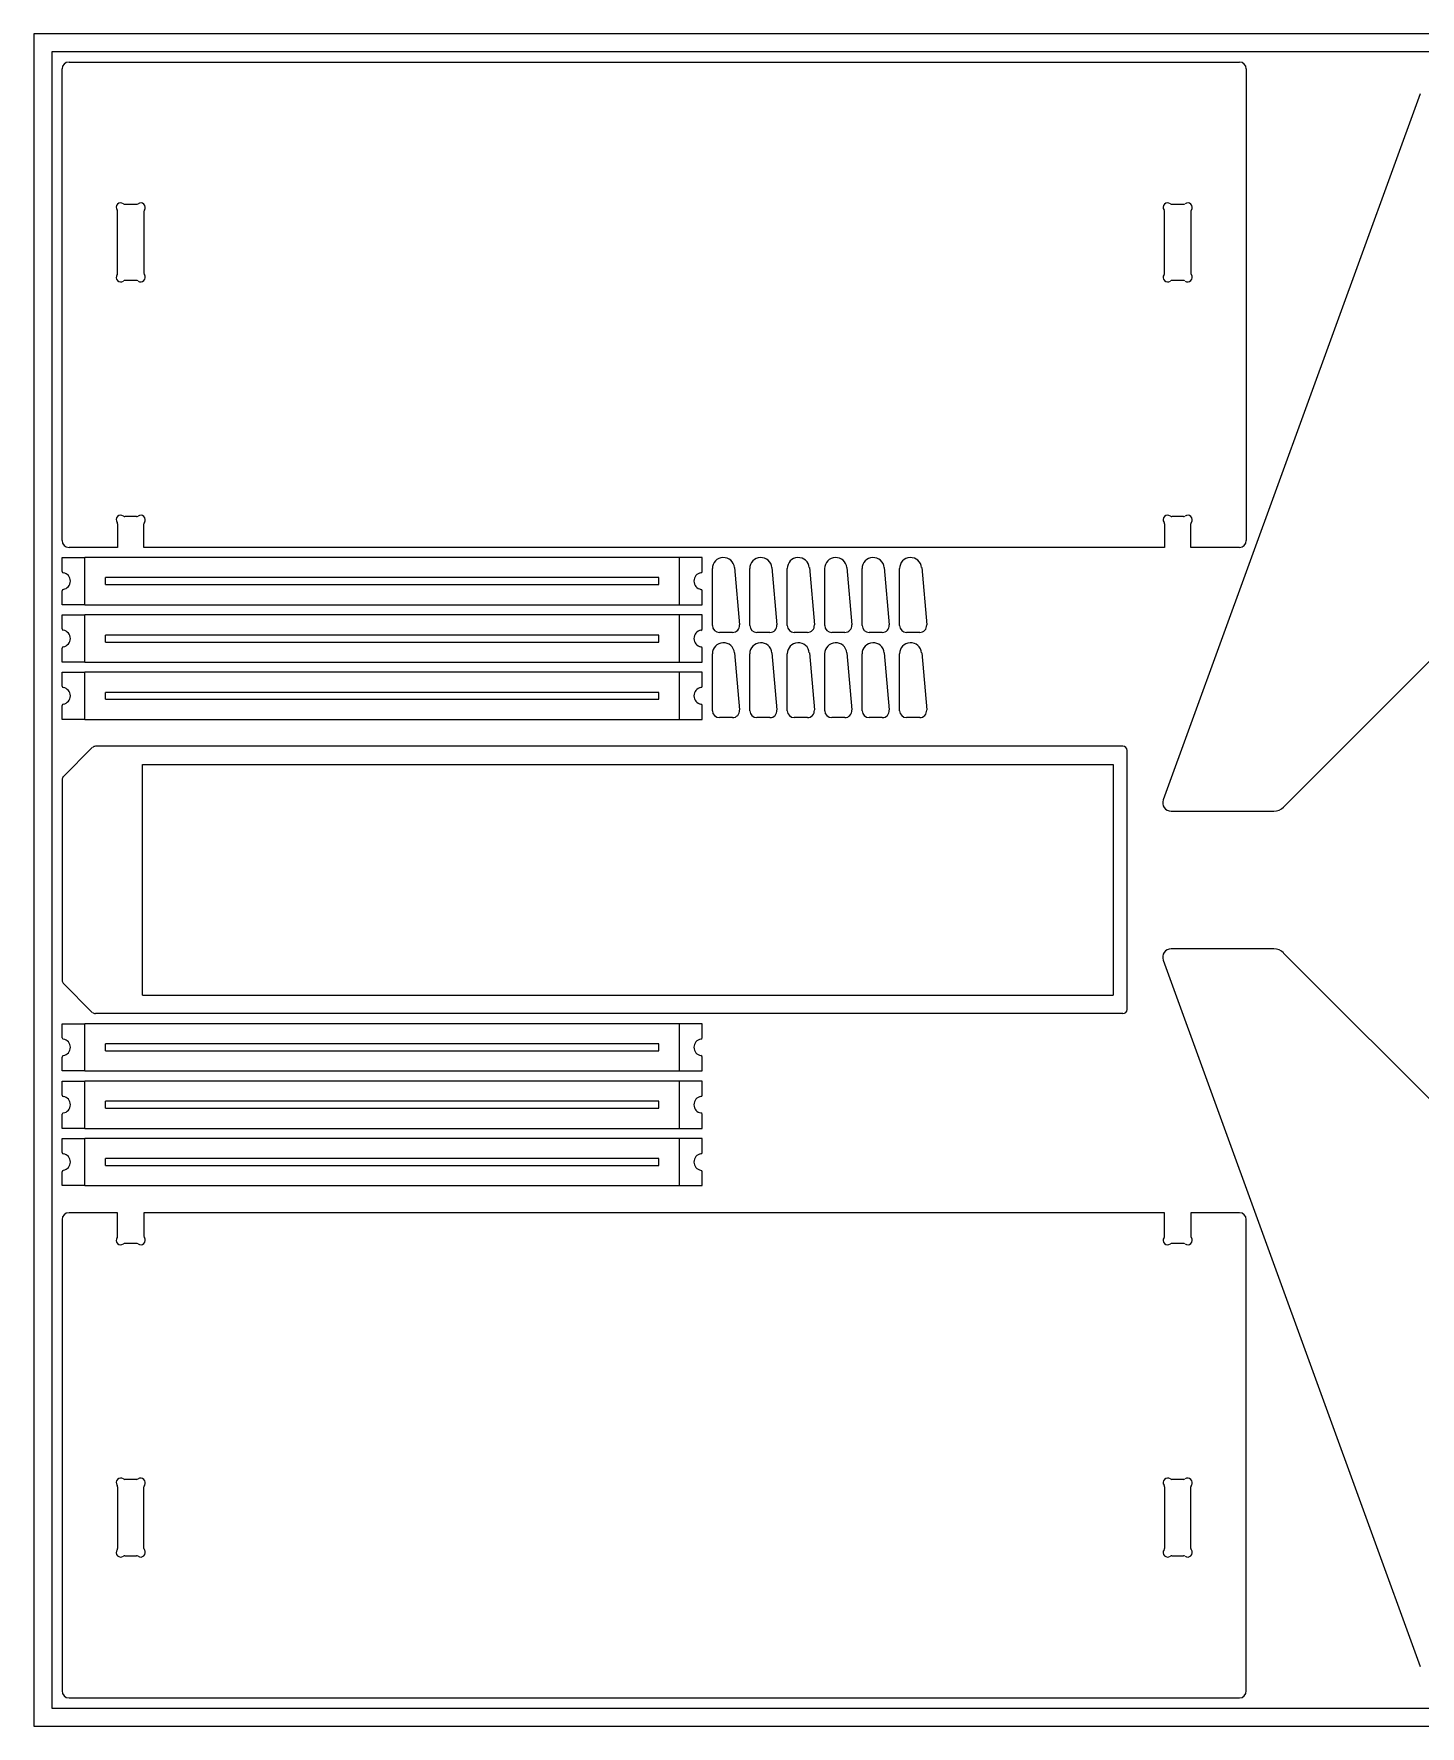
# Paper-space layout 'profile_outside' of a CAD drawing. Header units: millimetres. Extents: x -3 to 2437, y -2 to 1218.
# Drawn here: x -3 to 996, y -2 to 1218 of the extents above; entities that cross this region are included whole.
import ezdxf

# ---------------------------------------------------------------- set-up
doc = ezdxf.new("R2010")
doc.units = ezdxf.units.MM

psp = doc.layouts.new('profile_outside')

# ---------------------------------------------------------------- linework, layer by layer
at = {"color": 7, "linetype": 'Continuous', "lineweight": 15}
for p, q in [((-3.3, 1218.3), (-3.3, -1.7)), ((2436.7, 1218.3), (-3.3, 1218.3)), ((2423.7, 1205.3), (9.7, 1205.3)), ((9.7, 1205.3), (9.7, 11.3)), ((22.1, 1198), (866.1, 1198)), ((17.1, 853.1), (17.1, 1193)), ((871.1, 1193), (871.1, 853.1)), ((996.5, 1175.2), (811.1, 666)), ((57.1, 1045.8), (57.1, 1090.2)), ((62.4, 1095.5), (70.8, 1095.5)), ((76.1, 1090.2), (76.1, 1045.8)), ((812.1, 1045.8), (812.1, 1090.2)), ((817.4, 1095.5), (825.8, 1095.5)), ((831.1, 1090.2), (831.1, 1045.8)), ((70.8, 1040.5), (62.4, 1040.5)), ((825.8, 1040.5), (817.4, 1040.5)), ((897.9, 660.9), (1157.1, 920)), ((70.8, 870.3), (62.4, 870.3)), ((825.8, 870.3), (817.4, 870.3)), ((57.1, 865), (57.1, 848.1)), ((76.1, 848.1), (76.1, 865)), ((812.1, 865), (812.1, 848.1)), ((831.1, 848.1), (831.1, 865)), ((57.1, 848.1), (22.1, 848.1)), ((812.1, 848.1), (76.1, 848.1)), ((866.1, 848.1), (831.1, 848.1)), ((17.1, 830.7), (17.1, 840.8)), ((17.1, 840.8), (33.5, 840.8)), ((33.5, 806.8), (33.5, 840.8)), ((462.3, 840.8), (33.5, 840.8)), ((462.3, 806.8), (462.3, 840.8)), ((478.7, 840.8), (462.3, 840.8)), ((478.7, 830.7), (478.7, 840.8)), ((486.1, 791.8), (486.1, 832.8)), ((502, 833.5), (505.6, 792.2)), ((513.1, 791.8), (513.1, 832.8)), ((529, 833.5), (532.6, 792.2)), ((540.1, 791.8), (540.1, 832.8)), ((556, 833.5), (559.6, 792.2)), ((567.1, 791.8), (567.1, 832.8)), ((583, 833.5), (586.6, 792.2)), ((594.1, 791.8), (594.1, 832.8)), ((610, 833.5), (613.6, 792.2)), ((621.1, 791.8), (621.1, 832.8)), ((637, 833.5), (640.6, 792.2)), ((48.3, 821.3), (48.3, 826.3)), ((447.5, 826.3), (48.3, 826.3)), ((48.3, 821.3), (447.5, 821.3)), ((447.5, 821.3), (447.5, 826.3)), ((17.1, 806.8), (17.1, 816.8)), ((33.5, 806.8), (17.1, 806.8)), ((33.5, 806.8), (462.3, 806.8)), ((462.3, 806.8), (478.7, 806.8)), ((478.7, 806.8), (478.7, 816.8)), ((17.1, 789.3), (17.1, 799.4)), ((17.1, 799.4), (33.5, 799.4)), ((33.5, 765.4), (33.5, 799.4)), ((462.3, 799.4), (33.5, 799.4)), ((462.3, 765.4), (462.3, 799.4)), ((478.7, 799.4), (462.3, 799.4)), ((478.7, 789.3), (478.7, 799.4)), ((48.3, 779.9), (48.3, 784.9)), ((447.5, 784.9), (48.3, 784.9)), ((447.5, 779.9), (447.5, 784.9)), ((500.6, 786.8), (491.1, 786.8)), ((527.6, 786.8), (518.1, 786.8)), ((554.6, 786.8), (545.1, 786.8)), ((581.6, 786.8), (572.1, 786.8)), ((608.6, 786.8), (599.1, 786.8)), ((635.6, 786.8), (626.1, 786.8)), ((17.1, 765.4), (17.1, 775.5)), ((48.3, 779.9), (447.5, 779.9)), ((478.7, 765.4), (478.7, 775.5)), ((486.1, 730.4), (486.1, 771.4)), ((502, 772.1), (505.6, 730.9)), ((513.1, 730.4), (513.1, 771.4)), ((529, 772.1), (532.6, 730.9)), ((540.1, 730.4), (540.1, 771.4)), ((556, 772.1), (559.6, 730.9)), ((567.1, 730.4), (567.1, 771.4)), ((583, 772.1), (586.6, 730.9)), ((594.1, 730.4), (594.1, 771.4)), ((610, 772.1), (613.6, 730.9)), ((621.1, 730.4), (621.1, 771.4)), ((637, 772.1), (640.6, 730.9)), ((33.5, 765.4), (17.1, 765.4)), ((17.1, 748), (17.1, 758.1)), ((17.1, 758.1), (33.5, 758.1)), ((33.5, 765.4), (462.3, 765.4)), ((33.5, 724.1), (33.5, 758.1)), ((462.3, 758.1), (33.5, 758.1)), ((462.3, 765.4), (478.7, 765.4)), ((462.3, 724.1), (462.3, 758.1)), ((478.7, 758.1), (462.3, 758.1)), ((478.7, 748), (478.7, 758.1)), ((17.1, 724.1), (17.1, 734.1)), ((48.3, 738.6), (48.3, 743.6)), ((447.5, 743.6), (48.3, 743.6)), ((48.3, 738.6), (447.5, 738.6)), ((447.5, 738.6), (447.5, 743.6)), ((478.7, 724.1), (478.7, 734.1)), ((33.5, 724.1), (17.1, 724.1)), ((33.5, 724.1), (462.3, 724.1)), ((462.3, 724.1), (478.7, 724.1)), ((500.6, 725.4), (491.1, 725.4)), ((527.6, 725.4), (518.1, 725.4)), ((554.6, 725.4), (545.1, 725.4)), ((581.6, 725.4), (572.1, 725.4)), ((608.6, 725.4), (599.1, 725.4)), ((635.6, 725.4), (626.1, 725.4)), ((38.9, 703.8), (18, 682.8)), ((782.1, 704.7), (41.1, 704.7)), ((785.1, 515), (785.1, 701.7)), ((75.1, 691.5), (775.1, 691.5)), ((75.1, 525.2), (75.1, 691.5)), ((775.1, 691.5), (775.1, 525.2)), ((17.1, 680.7), (17.1, 536)), ((816.8, 658), (890.9, 658)), ((811.1, 550.6), (996.5, 41.4)), ((890.9, 558.7), (816.8, 558.7)), ((1157.1, 296.6), (897.9, 555.7)), ((38.9, 512.9), (18, 533.9)), ((75.1, 525.2), (775.1, 525.2)), ((17.1, 494.6), (17.1, 504.7)), ((17.1, 504.7), (33.5, 504.7)), ((33.5, 470.7), (33.5, 504.7)), ((462.3, 504.7), (33.5, 504.7)), ((782.1, 512), (41.1, 512)), ((462.3, 470.7), (462.3, 504.7)), ((478.7, 504.7), (462.3, 504.7)), ((478.7, 494.6), (478.7, 504.7)), ((48.3, 485.2), (48.3, 490.2)), ((447.5, 490.2), (48.3, 490.2)), ((447.5, 485.2), (447.5, 490.2)), ((17.1, 470.7), (17.1, 480.7)), ((48.3, 485.2), (447.5, 485.2)), ((478.7, 470.7), (478.7, 480.7)), ((33.5, 470.7), (17.1, 470.7)), ((33.5, 470.7), (462.3, 470.7)), ((462.3, 470.7), (478.7, 470.7)), ((17.1, 453.2), (17.1, 463.3)), ((17.1, 463.3), (33.5, 463.3)), ((33.5, 429.3), (33.5, 463.3)), ((462.3, 463.3), (33.5, 463.3)), ((462.3, 429.3), (462.3, 463.3)), ((478.7, 463.3), (462.3, 463.3)), ((478.7, 453.2), (478.7, 463.3)), ((17.1, 429.3), (17.1, 439.4)), ((48.3, 443.8), (48.3, 448.8)), ((447.5, 448.8), (48.3, 448.8)), ((48.3, 443.8), (447.5, 443.8)), ((447.5, 443.8), (447.5, 448.8)), ((478.7, 429.3), (478.7, 439.4)), ((33.5, 429.3), (17.1, 429.3)), ((33.5, 429.3), (462.3, 429.3)), ((462.3, 429.3), (478.7, 429.3)), ((17.1, 411.9), (17.1, 422)), ((17.1, 422), (33.5, 422)), ((33.5, 388), (33.5, 422)), ((462.3, 422), (33.5, 422)), ((462.3, 388), (462.3, 422)), ((478.7, 422), (462.3, 422)), ((478.7, 411.9), (478.7, 422)), ((48.3, 402.5), (48.3, 407.5)), ((447.5, 407.5), (48.3, 407.5)), ((447.5, 402.5), (447.5, 407.5)), ((17.1, 388), (17.1, 398)), ((48.3, 402.5), (447.5, 402.5)), ((478.7, 388), (478.7, 398)), ((33.5, 388), (17.1, 388)), ((33.5, 388), (462.3, 388)), ((462.3, 388), (478.7, 388)), ((57.1, 368.5), (22.1, 368.5)), ((57.1, 351.6), (57.1, 368.5)), ((812.1, 368.5), (76.1, 368.5)), ((76.1, 368.5), (76.1, 351.6)), ((812.1, 351.6), (812.1, 368.5)), ((866.1, 368.5), (831.1, 368.5)), ((831.1, 368.5), (831.1, 351.6)), ((17.1, 363.5), (17.1, 23.7)), ((871.1, 23.7), (871.1, 363.5)), ((70.8, 346.3), (62.4, 346.3)), ((825.8, 346.3), (817.4, 346.3)), ((57.1, 170.9), (57.1, 126.5)), ((70.8, 176.2), (62.4, 176.2)), ((76.1, 126.5), (76.1, 170.9)), ((812.1, 170.9), (812.1, 126.5)), ((825.8, 176.2), (817.4, 176.2)), ((831.1, 126.5), (831.1, 170.9)), ((62.4, 121.2), (70.8, 121.2)), ((817.4, 121.2), (825.8, 121.2)), ((22.1, 18.7), (866.1, 18.7)), ((9.7, 11.3), (2423.7, 11.3)), ((-3.3, -1.7), (2436.7, -1.7))]:
    psp.add_line(p, q, dxfattribs=at)
for centre, radius, start, end in [((22.1, 1193), 5, 90, 180), ((866.1, 1193), 5, 0, 90), ((59.4, 1093.2), 3.28, 54.1928, 215.8072), ((55.3, 1090.2), 1.8, 0, 35.8072), ((62.4, 1097.3), 1.8, 234.1928, 270), ((70.8, 1097.3), 1.8, 270, 305.8072), ((73.8, 1093.2), 3.28, 324.1928, 125.8072), ((77.9, 1090.2), 1.8, 144.1928, 180), ((814.4, 1093.2), 3.28, 54.1928, 215.8072), ((810.3, 1090.2), 1.8, 0, 35.8072), ((817.4, 1097.3), 1.8, 234.1928, 270), ((825.8, 1097.3), 1.8, 270, 305.8072), ((828.8, 1093.2), 3.28, 324.1928, 125.8072), ((832.9, 1090.2), 1.8, 144.1928, 180), ((59.4, 1042.8), 3.28, 144.1928, 305.8072), ((55.3, 1045.8), 1.8, 324.1928, 0), ((62.4, 1038.7), 1.8, 90, 125.8072), ((70.8, 1038.7), 1.8, 54.1928, 90), ((73.8, 1042.8), 3.28, 234.1928, 35.8072), ((77.9, 1045.8), 1.8, 180, 215.8072), ((814.4, 1042.8), 3.28, 144.1928, 305.8072), ((810.3, 1045.8), 1.8, 324.1928, 0), ((817.4, 1038.7), 1.8, 90, 125.8072), ((825.8, 1038.7), 1.8, 54.1928, 90), ((828.8, 1042.8), 3.28, 234.1928, 35.8072), ((832.9, 1045.8), 1.8, 180, 215.8072), ((59.4, 868), 3.28, 54.1928, 215.8072), ((62.4, 872.1), 1.8, 234.1928, 270), ((70.8, 872.1), 1.8, 270, 305.8072), ((73.8, 868), 3.28, 324.1928, 125.8072), ((814.4, 868), 3.28, 54.1928, 215.8072), ((817.4, 872.1), 1.8, 234.1928, 270), ((825.8, 872.1), 1.8, 270, 305.8072), ((828.8, 868), 3.28, 324.1928, 125.8072), ((55.3, 865), 1.8, 0, 35.8072), ((77.9, 865), 1.8, 144.1928, 180), ((810.3, 865), 1.8, 0, 35.8072), ((832.9, 865), 1.8, 144.1928, 180), ((22.1, 853.1), 5, 180, 270), ((866.1, 853.1), 5, 270, 0), ((18.1, 830.7), 1, 180, 261.7868), ((17.1, 823.8), 6, 278.2132, 81.7868), ((478.7, 823.8), 6, 98.2132, 261.7868), ((477.7, 830.7), 1, 278.2132, 0), ((494, 832.8), 7.98, 5, 180), ((521, 832.8), 7.98, 5, 180), ((548, 832.8), 7.98, 5, 180), ((575, 832.8), 7.98, 5, 180), ((602, 832.8), 7.98, 5, 180), ((629, 832.8), 7.98, 5, 180), ((18.1, 816.8), 1, 98.2132, 180), ((477.7, 816.8), 1, 0, 81.7868), ((18.1, 789.3), 1, 180, 261.7868), ((17.1, 782.4), 6, 278.2132, 81.7868), ((478.7, 782.4), 6, 98.2132, 261.7868), ((477.7, 789.3), 1, 278.2132, 0), ((491.1, 791.8), 5, 180, 270), ((500.6, 791.8), 5, 270, 5), ((518.1, 791.8), 5, 180, 270), ((527.6, 791.8), 5, 270, 5), ((545.1, 791.8), 5, 180, 270), ((554.6, 791.8), 5, 270, 5), ((572.1, 791.8), 5, 180, 270), ((581.6, 791.8), 5, 270, 5), ((599.1, 791.8), 5, 180, 270), ((608.6, 791.8), 5, 270, 5), ((626.1, 791.8), 5, 180, 270), ((635.6, 791.8), 5, 270, 5), ((18.1, 775.5), 1, 98.2132, 180), ((477.7, 775.5), 1, 0, 81.7868), ((494, 771.4), 7.98, 5, 180), ((521, 771.4), 7.98, 5, 180), ((548, 771.4), 7.98, 5, 180), ((575, 771.4), 7.98, 5, 180), ((602, 771.4), 7.98, 5, 180), ((629, 771.4), 7.98, 5, 180), ((18.1, 748), 1, 180, 261.7868), ((17.1, 741.1), 6, 278.2132, 81.7868), ((478.7, 741.1), 6, 98.2132, 261.7868), ((477.7, 748), 1, 278.2132, 0), ((18.1, 734.1), 1, 98.2132, 180), ((477.7, 734.1), 1, 0, 81.7868), ((491.1, 730.4), 5, 180, 270), ((500.6, 730.4), 5, 270, 5), ((518.1, 730.4), 5, 180, 270), ((527.6, 730.4), 5, 270, 5), ((545.1, 730.4), 5, 180, 270), ((554.6, 730.4), 5, 270, 5), ((572.1, 730.4), 5, 180, 270), ((581.6, 730.4), 5, 270, 5), ((599.1, 730.4), 5, 180, 270), ((608.6, 730.4), 5, 270, 5), ((626.1, 730.4), 5, 180, 270), ((635.6, 730.4), 5, 270, 5), ((41.1, 701.7), 3, 90, 135), ((782.1, 701.7), 3, 0, 90), ((20.1, 680.7), 3, 135, 180), ((816.8, 664), 6, 160, 270), ((890.9, 668), 10, 270, 315), ((816.8, 552.7), 6, 90, 200), ((890.9, 548.7), 10, 45, 90), ((20.1, 536), 3, 180, 225), ((41.1, 515), 3, 225, 270), ((782.1, 515), 3, 270, 0), ((18.1, 494.6), 1, 180, 261.7868), ((17.1, 487.7), 6, 278.2132, 81.7868), ((478.7, 487.7), 6, 98.2132, 261.7868), ((477.7, 494.6), 1, 278.2132, 0), ((18.1, 480.7), 1, 98.2132, 180), ((477.7, 480.7), 1, 0, 81.7868), ((18.1, 453.2), 1, 180, 261.7868), ((17.1, 446.3), 6, 278.2132, 81.7868), ((478.7, 446.3), 6, 98.2132, 261.7868), ((477.7, 453.2), 1, 278.2132, 0), ((18.1, 439.4), 1, 98.2132, 180), ((477.7, 439.4), 1, 0, 81.7868), ((18.1, 411.9), 1, 180, 261.7868), ((17.1, 405), 6, 278.2132, 81.7868), ((478.7, 405), 6, 98.2132, 261.7868), ((477.7, 411.9), 1, 278.2132, 0), ((18.1, 398), 1, 98.2132, 180), ((477.7, 398), 1, 0, 81.7868), ((22.1, 363.5), 5, 90, 180), ((866.1, 363.5), 5, 0, 90), ((59.4, 348.6), 3.28, 144.1928, 305.8072), ((55.3, 351.6), 1.8, 324.1928, 0), ((62.4, 344.5), 1.8, 90, 125.8072), ((70.8, 344.5), 1.8, 54.1928, 90), ((73.8, 348.6), 3.27, 234.1928, 35.8072), ((77.9, 351.6), 1.8, 180, 215.8072), ((814.4, 348.6), 3.28, 144.1928, 305.8072), ((810.3, 351.6), 1.8, 324.1928, 0), ((817.4, 344.5), 1.8, 90, 125.8072), ((825.8, 344.5), 1.8, 54.1928, 90), ((828.8, 348.6), 3.28, 234.1928, 35.8072), ((832.9, 351.6), 1.8, 180, 215.8072), ((59.4, 173.9), 3.28, 54.1928, 215.8072), ((55.3, 170.9), 1.8, 0, 35.8072), ((62.4, 178), 1.8, 234.1928, 270), ((70.8, 178), 1.8, 270, 305.8072), ((73.8, 173.9), 3.28, 324.1928, 125.8072), ((77.9, 170.9), 1.8, 144.1928, 180), ((814.4, 173.9), 3.28, 54.1928, 215.8072), ((810.3, 170.9), 1.8, 0, 35.8072), ((817.4, 178), 1.8, 234.1928, 270), ((825.8, 178), 1.8, 270, 305.8072), ((828.8, 173.9), 3.28, 324.1928, 125.8072), ((832.9, 170.9), 1.8, 144.1928, 180), ((59.4, 123.5), 3.27, 144.1928, 305.8072), ((55.3, 126.5), 1.8, 324.1928, 0), ((73.8, 123.5), 3.27, 234.1928, 35.8072), ((77.9, 126.5), 1.8, 180, 215.8072), ((814.4, 123.5), 3.28, 144.1928, 305.8072), ((810.3, 126.5), 1.8, 324.1928, 0), ((828.8, 123.5), 3.28, 234.1928, 35.8072), ((832.9, 126.5), 1.8, 180, 215.8072), ((62.4, 119.4), 1.8, 90, 125.8072), ((70.8, 119.4), 1.8, 54.1928, 90), ((817.4, 119.4), 1.8, 90, 125.8072), ((825.8, 119.4), 1.8, 54.1928, 90), ((22.1, 23.7), 5, 180, 270), ((866.1, 23.7), 5, 270, 0)]:
    psp.add_arc(centre, radius, start, end, dxfattribs=at)

doc.saveas('drawing.dxf')
